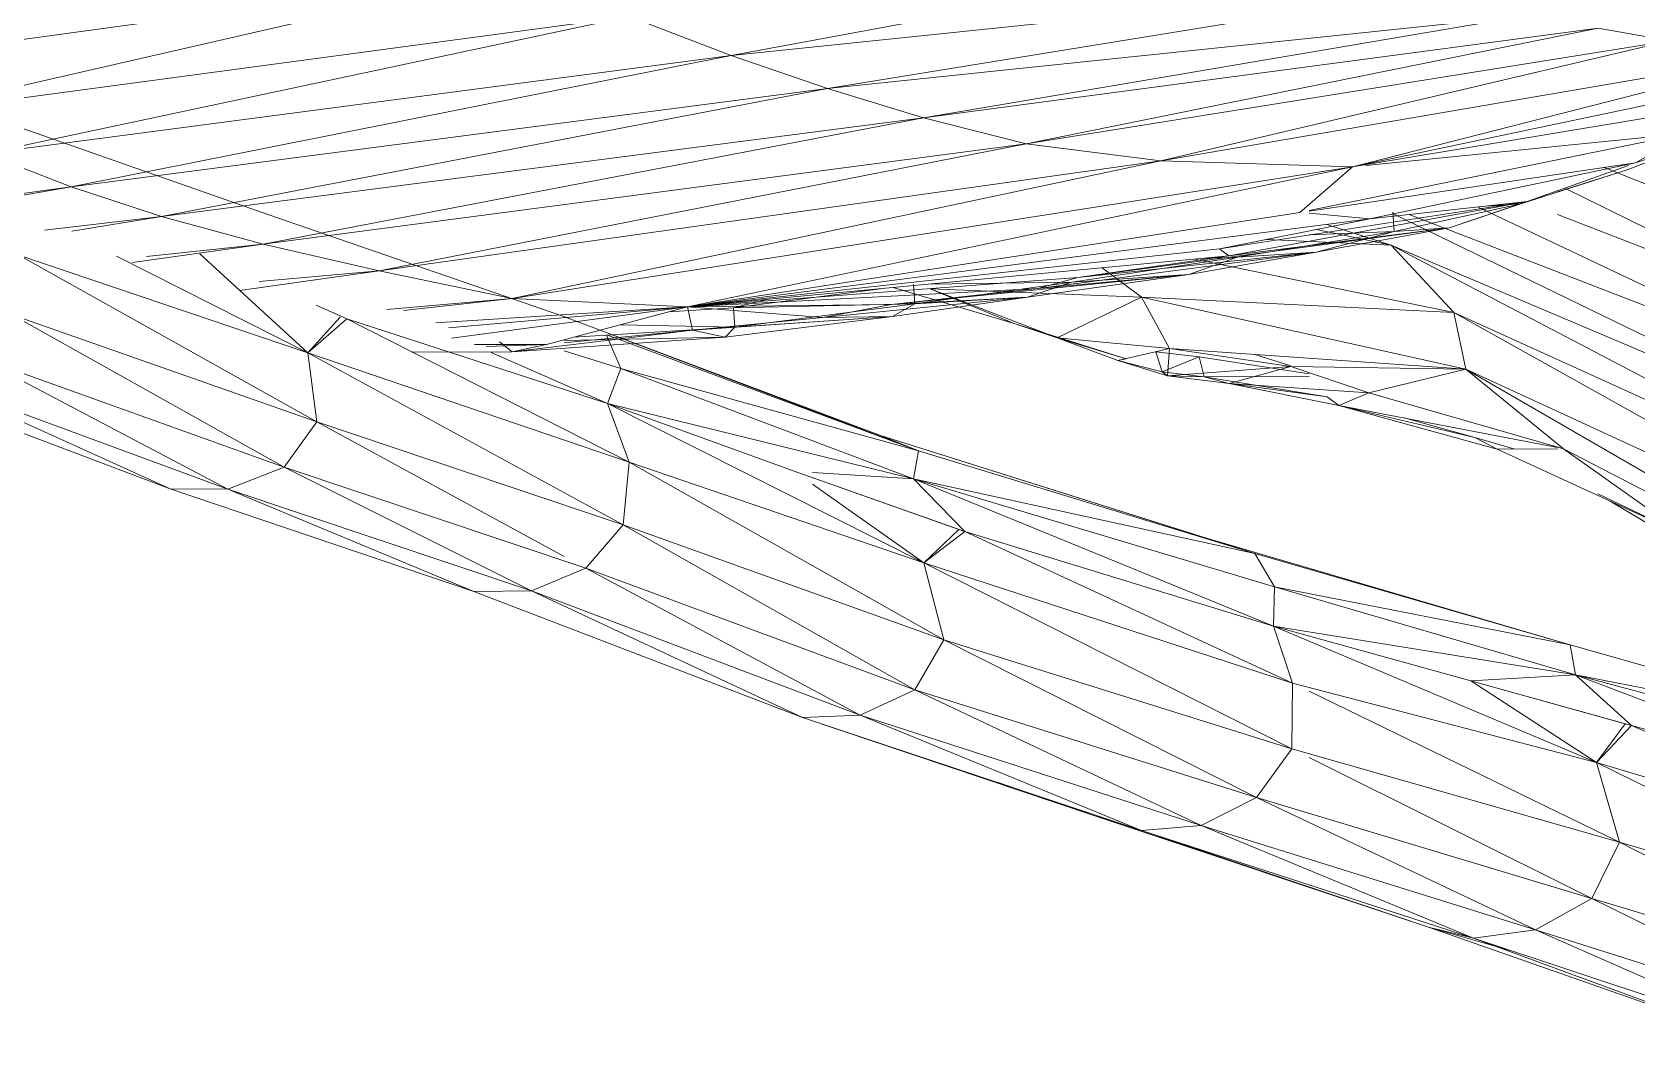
# Model space of a CAD drawing. Header units: millimetres. Extents: x -8591 to 7092, y -1621 to 14390.
# Drawn here: x -4699.1 to -4640.1, y 2781 to 2818.4 of the extents above; entities that cross this region are included whole.
import ezdxf

# ---------------------------------------------------------------- set-up
doc = ezdxf.new("R2010")
doc.units = ezdxf.units.MM
doc.layers.add('G-IMPT', color=8, linetype='Continuous', lineweight=9)
doc.layers.add('I-FURN', color=30, linetype='Continuous', lineweight=9)

# ---------------------------------------------------------------- blocks, each defined once
blk = doc.blocks.new('Artificial banana plant 1500mm - Family 4__C1-728657-Begane grond')
at = {"layer": 'G-IMPT'}
for p, q in [((-235.758, 165.277), (-260.678, 160.663)), ((-235.758, 165.277), (-260.678, 160.663)), ((-268.218, 163.803), (-294.688, 160.154)), ((-268.218, 163.803), (-294.688, 160.154)), ((-268.218, 163.803), (-291.358, 158.486)), ((-268.218, 163.803), (-291.358, 158.486)), ((-230.308, 163.81), (-260.678, 160.663)), ((-230.308, 163.81), (-260.678, 160.663)), ((-230.308, 163.81), (-257.128, 159.444)), ((-230.308, 163.81), (-257.128, 159.444)), ((-264.428, 162.093), (-291.358, 158.486)), ((-264.428, 162.093), (-291.358, 158.486)), ((-264.428, 162.093), (-288.088, 157.059)), ((-264.428, 162.093), (-288.088, 157.059)), ((-264.428, 162.093), (-260.678, 160.663)), ((-264.428, 162.093), (-260.678, 160.663)), ((-231.488, 162.12), (-257.128, 159.444)), ((-231.488, 162.12), (-257.128, 159.444)), ((-231.488, 162.12), (-253.608, 158.366)), ((-231.488, 162.12), (-253.608, 158.366)), ((-228.808, 161.661), (-253.608, 158.366)), ((-228.808, 161.661), (-253.608, 158.366)), ((-228.808, 161.661), (-249.828, 157.42)), ((-228.808, 161.661), (-249.828, 157.42)), ((-228.808, 161.661), (-226.188, 161.193)), ((-228.808, 161.661), (-226.188, 161.193)), ((-226.188, 161.193), (-249.828, 157.42)), ((-226.188, 161.193), (-249.828, 157.42)), ((-226.188, 161.193), (-244.878, 156.793)), ((-226.188, 161.193), (-244.878, 156.793)), ((-260.678, 160.663), (-288.088, 157.059)), ((-260.678, 160.663), (-288.088, 157.059)), ((-260.678, 160.663), (-284.928, 155.833)), ((-260.678, 160.663), (-284.928, 155.833)), ((-260.678, 160.663), (-257.128, 159.444)), ((-260.678, 160.663), (-257.128, 159.444)), ((-220.848, 160.906), (-244.878, 156.793)), ((-220.848, 160.906), (-244.878, 156.793)), ((-237.838, 156.569), (-221.174, 160.822)), ((-237.838, 156.569), (-221.174, 160.822)), ((-220.868, 160.14), (-237.838, 156.569)), ((-220.868, 160.14), (-237.838, 156.569)), ((-257.128, 159.444), (-284.928, 155.833)), ((-257.128, 159.444), (-284.928, 155.833)), ((-257.128, 159.444), (-281.608, 154.741)), ((-257.128, 159.444), (-281.608, 154.741)), ((-257.128, 159.444), (-253.608, 158.366)), ((-257.128, 159.444), (-253.608, 158.366)), ((-288.938, 158.763), (-277.668, 154.808)), ((-222.548, 159.106), (-237.838, 156.569)), ((-222.548, 159.106), (-237.838, 156.569)), ((-253.608, 158.366), (-281.608, 154.741)), ((-253.608, 158.366), (-281.608, 154.741)), ((-253.608, 158.366), (-277.878, 153.73)), ((-253.608, 158.366), (-277.878, 153.73)), ((-253.608, 158.366), (-249.828, 157.42)), ((-253.608, 158.366), (-249.828, 157.42)), ((-225.558, 157.8), (-239.427, 154.965)), ((-225.558, 157.8), (-239.427, 154.965)), ((-225.558, 157.8), (-237.343, 156.619)), ((-225.558, 157.8), (-237.343, 156.619)), ((-224.248, 157.811), (-227.748, 156.457)), ((-224.248, 157.811), (-227.438, 156.711)), ((-224.248, 157.811), (-227.438, 156.711)), ((-225.558, 157.8), (-227.438, 156.711)), ((-225.558, 157.8), (-227.438, 156.711)), ((-288.088, 157.059), (-284.928, 155.833)), ((-288.088, 157.059), (-284.928, 155.833)), ((-249.828, 157.42), (-277.878, 153.73)), ((-249.828, 157.42), (-277.878, 153.73)), ((-249.828, 157.42), (-273.608, 152.75)), ((-249.828, 157.42), (-273.608, 152.75)), ((-244.878, 156.793), (-249.828, 157.42)), ((-244.878, 156.793), (-249.828, 157.42)), ((-244.878, 156.793), (-273.608, 152.75)), ((-244.878, 156.793), (-273.608, 152.75)), ((-244.878, 156.793), (-268.728, 151.734)), ((-244.878, 156.793), (-268.728, 151.734)), ((-237.838, 156.569), (-268.728, 151.734)), ((-237.838, 156.569), (-268.728, 151.734)), ((-237.838, 156.569), (-262.278, 151.425)), ((-237.838, 156.569), (-262.278, 151.425)), ((-237.838, 156.569), (-244.878, 156.793)), ((-237.838, 156.569), (-244.878, 156.793)), ((-237.838, 156.569), (-239.768, 154.895)), ((-237.838, 156.569), (-239.768, 154.895)), ((-227.438, 156.711), (-239.427, 154.946)), ((-227.438, 156.711), (-239.427, 154.946)), ((-227.438, 156.711), (-237.198, 154.658)), ((-227.438, 156.711), (-237.198, 154.658)), ((-227.748, 156.457), (-231.648, 155.212)), ((-227.748, 156.457), (-231.648, 155.212)), ((-227.695, 156.619), (-231.418, 155.294)), ((-227.695, 156.619), (-231.418, 155.294)), ((-227.748, 156.457), (-230.301, 155.648)), ((-227.748, 156.457), (-230.301, 155.648)), ((-228.591, 156.541), (-221.258, 153.614)), ((-228.591, 156.541), (-221.258, 153.614)), ((-290.137, 154.924), (-284.928, 155.833)), ((-290.137, 154.924), (-284.928, 155.833)), ((-289.53, 155.212), (-284.928, 155.833)), ((-289.53, 155.212), (-284.928, 155.833)), ((-284.928, 155.833), (-281.608, 154.741)), ((-284.928, 155.833), (-281.608, 154.741)), ((-230.037, 155.786), (-219.988, 150.822)), ((-230.037, 155.786), (-219.988, 150.822)), ((-231.418, 155.294), (-242.728, 153.553)), ((-231.418, 155.294), (-242.728, 153.553)), ((-231.418, 155.294), (-242.388, 153.293)), ((-231.418, 155.294), (-242.388, 153.293)), ((-231.418, 155.294), (-237.198, 154.658)), ((-231.418, 155.294), (-237.198, 154.658)), ((-231.648, 155.212), (-236.308, 154.19)), ((-231.648, 155.212), (-236.308, 154.19)), ((-231.418, 155.294), (-234.288, 154.328)), ((-231.418, 155.294), (-234.288, 154.328)), ((-231.648, 155.212), (-234.288, 154.328)), ((-231.648, 155.212), (-234.288, 154.328)), ((-231.648, 155.212), (-232.953, 155.126)), ((-231.648, 155.212), (-232.953, 155.126)), ((-285.909, 154.239), (-281.608, 154.741)), ((-285.909, 154.239), (-281.608, 154.741)), ((-284.908, 154.209), (-281.608, 154.741)), ((-284.908, 154.209), (-281.608, 154.741)), ((-281.608, 154.741), (-277.878, 153.73)), ((-281.608, 154.741), (-277.878, 153.73)), ((-277.668, 154.808), (-266.858, 151.08)), ((-239.768, 154.895), (-262.278, 151.425)), ((-239.768, 154.895), (-262.278, 151.425)), ((-237.198, 154.658), (-262.278, 151.425)), ((-237.198, 154.658), (-262.278, 151.425)), ((-237.198, 154.658), (-242.728, 153.553)), ((-237.198, 154.658), (-242.728, 153.553)), ((-239.427, 154.864), (-237.198, 154.658)), ((-239.427, 154.864), (-237.198, 154.658)), ((-236.358, 154.902), (-236.308, 154.19)), ((-236.358, 154.902), (-236.308, 154.19)), ((-236.338, 154.839), (-217.198, 145.553)), ((-236.338, 154.839), (-217.198, 145.553)), ((-235.759, 154.817), (-218.618, 148.181)), ((-235.759, 154.817), (-218.618, 148.181)), ((-233.244, 155.094), (-218.618, 148.181)), ((-233.244, 155.094), (-218.618, 148.181)), ((-230.301, 154.82), (-219.988, 150.822)), ((-230.301, 154.82), (-219.988, 150.822)), ((-234.288, 154.328), (-247.928, 152.507)), ((-234.288, 154.328), (-247.928, 152.507)), ((-234.288, 154.328), (-242.388, 153.293)), ((-234.288, 154.328), (-242.388, 153.293)), ((-236.308, 154.19), (-242.058, 153.246)), ((-236.308, 154.19), (-242.058, 153.246)), ((-236.308, 154.19), (-239.427, 154.065)), ((-236.308, 154.19), (-239.427, 154.065)), ((-234.288, 154.328), (-239.178, 153.431)), ((-234.288, 154.328), (-239.178, 153.431)), ((-236.308, 154.19), (-239.178, 153.431)), ((-236.308, 154.19), (-239.178, 153.431)), ((-239.158, 154.266), (-236.418, 153.69)), ((-239.158, 154.266), (-236.418, 153.69)), ((-238.776, 154.455), (-236.418, 153.69)), ((-238.776, 154.455), (-236.418, 153.69)), ((-236.308, 154.19), (-234.288, 154.328)), ((-236.308, 154.19), (-234.288, 154.328)), ((-282.674, 153.048), (-277.878, 153.73)), ((-282.674, 153.048), (-277.878, 153.73)), ((-282.159, 153.273), (-277.878, 153.73)), ((-282.159, 153.273), (-277.878, 153.73)), ((-276.228, 149.736), (-280.208, 153.367)), ((-276.228, 149.736), (-280.208, 153.367)), ((-273.608, 152.75), (-277.878, 153.73)), ((-273.608, 152.75), (-277.878, 153.73)), ((-242.728, 153.553), (-262.278, 151.425)), ((-242.728, 153.553), (-262.278, 151.425)), ((-239.178, 153.431), (-249.398, 152.103)), ((-239.178, 153.431), (-249.398, 152.103)), ((-239.178, 153.431), (-247.928, 152.507)), ((-239.178, 153.431), (-247.928, 152.507)), ((-239.178, 153.431), (-243.858, 152.613)), ((-239.178, 153.431), (-243.858, 152.613)), ((-242.728, 153.553), (-242.388, 153.293)), ((-242.728, 153.553), (-242.388, 153.293)), ((-242.058, 153.246), (-239.178, 153.431)), ((-242.058, 153.246), (-239.178, 153.431)), ((-240.989, 153.9), (-236.418, 153.69)), ((-240.989, 153.9), (-236.418, 153.69)), ((-236.418, 153.69), (-234.108, 151.217)), ((-236.418, 153.69), (-234.108, 151.217)), ((-236.418, 153.69), (-217.198, 145.553)), ((-236.418, 153.69), (-217.198, 145.553)), ((-236.418, 153.69), (-215.848, 142.927)), ((-236.418, 153.69), (-215.848, 142.927)), ((-286.858, 153.324), (-275.898, 147.193)), ((-286.858, 153.324), (-275.898, 147.193)), ((-286.858, 153.324), (-276.228, 149.736)), ((-286.858, 153.324), (-276.228, 149.736)), ((-283.265, 153.285), (-276.228, 149.736)), ((-283.265, 153.285), (-276.228, 149.736)), ((-242.388, 153.293), (-262.278, 151.425)), ((-242.388, 153.293), (-262.278, 151.425)), ((-242.058, 153.246), (-248.158, 152.33)), ((-242.058, 153.246), (-248.158, 152.33)), ((-242.388, 153.293), (-247.928, 152.507)), ((-242.388, 153.293), (-247.928, 152.507)), ((-247.039, 152.857), (-245.598, 151.78)), ((-247.039, 152.857), (-245.598, 151.78)), ((-242.058, 153.246), (-243.858, 152.613)), ((-242.058, 153.246), (-243.858, 152.613)), ((-243.632, 153.177), (-234.108, 151.217)), ((-243.632, 153.177), (-234.108, 151.217)), ((-242.058, 153.246), (-243.355, 153.203)), ((-242.058, 153.246), (-243.355, 153.203)), ((-278.736, 152.024), (-273.608, 152.75)), ((-278.736, 152.024), (-273.608, 152.75)), ((-273.608, 152.75), (-278.028, 152.35)), ((-273.608, 152.75), (-278.028, 152.35)), ((-268.728, 151.734), (-273.608, 152.75)), ((-268.728, 151.734), (-273.608, 152.75)), ((-247.928, 152.507), (-262.278, 151.425)), ((-247.928, 152.507), (-262.278, 151.425)), ((-243.858, 152.613), (-254.798, 151.515)), ((-243.858, 152.613), (-254.798, 151.515)), ((-253.978, 152.249), (-253.928, 151.535)), ((-253.978, 152.249), (-253.928, 151.535)), ((-248.158, 152.33), (-253.928, 151.535)), ((-248.158, 152.33), (-253.928, 151.535)), ((-248.158, 152.33), (-253.433, 152.256)), ((-248.158, 152.33), (-253.433, 152.256)), ((-243.858, 152.613), (-249.788, 151.776)), ((-243.858, 152.613), (-249.788, 151.776)), ((-248.158, 152.33), (-249.788, 151.776)), ((-248.158, 152.33), (-249.788, 151.776)), ((-243.858, 152.613), (-249.398, 152.103)), ((-243.858, 152.613), (-249.398, 152.103)), ((-247.928, 152.507), (-249.398, 152.103)), ((-247.928, 152.507), (-249.398, 152.103)), ((-248.158, 152.33), (-243.858, 152.613)), ((-248.158, 152.33), (-243.858, 152.613)), ((-268.728, 151.734), (-273.328, 151.33)), ((-268.728, 151.734), (-273.328, 151.33)), ((-268.728, 151.734), (-272.714, 151.292)), ((-268.728, 151.734), (-272.714, 151.292)), ((-268.728, 151.734), (-262.278, 151.425)), ((-268.728, 151.734), (-262.278, 151.425)), ((-249.398, 152.103), (-262.278, 151.425)), ((-249.398, 152.103), (-262.278, 151.425)), ((-255.18, 152.092), (-260.588, 151.388)), ((-260.588, 151.388), (-255.18, 152.092)), ((-260.588, 151.388), (-259.323, 151.703)), ((-260.588, 151.388), (-259.323, 151.703)), ((-249.788, 151.776), (-257.308, 151.03)), ((-249.788, 151.776), (-257.308, 151.03)), ((-249.398, 152.103), (-254.798, 151.515)), ((-249.398, 152.103), (-254.798, 151.515)), ((-249.788, 151.776), (-254.798, 151.515)), ((-249.788, 151.776), (-254.798, 151.515)), ((-249.788, 151.776), (-254.748, 151.069)), ((-249.788, 151.776), (-254.748, 151.069)), ((-254.717, 152.136), (-250.268, 150.815)), ((-254.717, 152.136), (-250.268, 150.815)), ((-253.928, 151.535), (-249.788, 151.776)), ((-253.928, 151.535), (-249.788, 151.776)), ((-250.268, 150.815), (-253.358, 152.083)), ((-250.268, 150.815), (-253.358, 152.083)), ((-253.358, 152.083), (-248.688, 150.286)), ((-253.358, 152.083), (-248.688, 150.286)), ((-253.358, 152.083), (-245.598, 151.78)), ((-253.358, 152.083), (-245.598, 151.78)), ((-248.688, 150.286), (-245.598, 151.78)), ((-248.688, 150.286), (-245.598, 151.78)), ((-245.598, 151.78), (-244.558, 149.895)), ((-245.598, 151.78), (-244.558, 149.895)), ((-245.598, 151.78), (-234.108, 151.217)), ((-245.598, 151.78), (-234.108, 151.217)), ((-245.598, 151.78), (-233.668, 149.13)), ((-245.598, 151.78), (-233.668, 149.13)), ((-287.098, 151.125), (-277.108, 145.536)), ((-287.098, 151.125), (-277.108, 145.536)), ((-287.098, 151.125), (-275.898, 147.193)), ((-287.098, 151.125), (-275.898, 147.193)), ((-276.228, 149.736), (-275.048, 151.047)), ((-276.228, 149.736), (-275.048, 151.047)), ((-275.933, 151.482), (-274.798, 150.981)), ((-275.933, 151.482), (-274.798, 150.981)), ((-262.278, 151.425), (-271.523, 150.842)), ((-262.278, 151.425), (-271.523, 150.842)), ((-271.061, 150.657), (-262.278, 151.425)), ((-271.061, 150.657), (-262.278, 151.425)), ((-270.959, 150.27), (-262.278, 151.425)), ((-270.959, 150.27), (-262.278, 151.425)), ((-267.458, 150.041), (-262.278, 151.425)), ((-267.458, 150.041), (-262.278, 151.425)), ((-266.858, 151.08), (-255.188, 146.697)), ((-260.588, 151.388), (-262.963, 151.242)), ((-262.963, 151.242), (-260.588, 151.388)), ((-254.798, 151.515), (-262.278, 151.425)), ((-254.798, 151.515), (-262.278, 151.425)), ((-257.308, 151.03), (-262.278, 151.425)), ((-257.308, 151.03), (-262.278, 151.425)), ((-262.098, 150.573), (-262.278, 151.425)), ((-262.098, 150.573), (-262.278, 151.425)), ((-254.748, 151.069), (-262.098, 150.573)), ((-254.748, 151.069), (-262.098, 150.573)), ((-257.308, 151.03), (-262.098, 150.573)), ((-257.308, 151.03), (-262.098, 150.573)), ((-254.748, 151.069), (-260.898, 150.31)), ((-254.748, 151.069), (-260.898, 150.31)), ((-253.928, 151.535), (-260.588, 151.388)), ((-253.928, 151.535), (-260.588, 151.388)), ((-260.588, 151.388), (-260.538, 150.676)), ((-260.588, 151.388), (-260.538, 150.676)), ((-253.928, 151.535), (-260.538, 150.676)), ((-253.928, 151.535), (-260.538, 150.676)), ((-260.538, 150.676), (-254.748, 151.069)), ((-260.538, 150.676), (-254.748, 151.069)), ((-254.798, 151.515), (-257.308, 151.03)), ((-254.798, 151.515), (-257.308, 151.03)), ((-254.748, 151.069), (-257.308, 151.03)), ((-254.748, 151.069), (-257.308, 151.03)), ((-253.928, 151.535), (-254.748, 151.069)), ((-253.928, 151.535), (-254.748, 151.069)), ((-234.108, 151.217), (-233.668, 149.13)), ((-234.108, 151.217), (-233.668, 149.13)), ((-234.108, 151.217), (-215.158, 140.612)), ((-234.108, 151.217), (-215.158, 140.612)), ((-234.108, 151.217), (-215.848, 142.927)), ((-234.108, 151.217), (-215.848, 142.927)), ((-276.228, 149.736), (-274.798, 150.981)), ((-276.228, 149.736), (-274.798, 150.981)), ((-264.428, 145.721), (-274.798, 150.981)), ((-264.428, 145.721), (-274.798, 150.981)), ((-274.798, 150.981), (-265.218, 147.868)), ((-274.798, 150.981), (-265.218, 147.868)), ((-268.718, 149.771), (-262.098, 150.573)), ((-268.718, 149.771), (-262.098, 150.573)), ((-262.098, 150.573), (-266.807, 150.105)), ((-262.098, 150.573), (-266.807, 150.105)), ((-260.538, 150.676), (-266.454, 150.309)), ((-260.538, 150.676), (-266.454, 150.309)), ((-260.538, 150.676), (-264.757, 150.763)), ((-260.538, 150.676), (-264.757, 150.763)), ((-260.898, 150.31), (-262.098, 150.573)), ((-260.898, 150.31), (-262.098, 150.573)), ((-260.538, 150.676), (-260.898, 150.31)), ((-260.538, 150.676), (-260.898, 150.31)), ((-250.268, 150.815), (-248.688, 150.286)), ((-250.268, 150.815), (-248.688, 150.286)), ((-250.268, 150.815), (-246.158, 149.513)), ((-250.268, 150.815), (-246.158, 149.513)), ((-267.458, 150.041), (-270.109, 150.044)), ((-267.458, 150.041), (-270.109, 150.044)), ((-269.678, 149.971), (-267.458, 150.041)), ((-269.678, 149.971), (-267.458, 150.041)), ((-269.188, 150.139), (-268.718, 149.771)), ((-269.188, 150.139), (-268.718, 149.771)), ((-260.898, 150.31), (-268.718, 149.771)), ((-260.898, 150.31), (-268.718, 149.771)), ((-268.718, 149.771), (-267.458, 150.041)), ((-268.718, 149.771), (-267.458, 150.041)), ((-266.807, 150.189), (-260.898, 150.31)), ((-266.807, 150.189), (-260.898, 150.31)), ((-264.728, 149.161), (-265.259, 150.383)), ((-264.728, 149.161), (-265.259, 150.383)), ((-265.219, 150.385), (-253.788, 146.139)), ((-265.219, 150.385), (-253.788, 146.139)), ((-265.048, 150.396), (-253.788, 146.139)), ((-265.048, 150.396), (-253.788, 146.139)), ((-265.038, 150.397), (-255.188, 146.697)), ((-248.688, 150.286), (-246.468, 149.45)), ((-248.688, 150.286), (-246.468, 149.45)), ((-246.158, 149.513), (-248.688, 150.286)), ((-246.158, 149.513), (-248.688, 150.286)), ((-248.688, 150.286), (-244.558, 149.895)), ((-248.688, 150.286), (-244.558, 149.895)), ((-246.468, 149.45), (-244.558, 149.895)), ((-246.468, 149.45), (-244.558, 149.895)), ((-244.638, 148.894), (-244.558, 149.895)), ((-244.638, 148.894), (-244.558, 149.895)), ((-244.558, 149.895), (-240.108, 149.233)), ((-244.558, 149.895), (-240.108, 149.233)), ((-244.558, 149.895), (-233.668, 149.13)), ((-244.558, 149.895), (-233.668, 149.13)), ((-288.468, 149.614), (-279.178, 144.722)), ((-288.468, 149.614), (-279.178, 144.722)), ((-288.468, 149.614), (-277.108, 145.536)), ((-288.468, 149.614), (-277.108, 145.536)), ((-275.898, 147.193), (-276.228, 149.736)), ((-275.898, 147.193), (-276.228, 149.736)), ((-276.228, 149.736), (-264.638, 143.411)), ((-276.228, 149.736), (-264.638, 143.411)), ((-276.228, 149.736), (-264.428, 145.721)), ((-276.228, 149.736), (-264.428, 145.721)), ((-268.718, 149.771), (-272.399, 149.765)), ((-268.718, 149.771), (-272.399, 149.765)), ((-269.498, 149.749), (-265.218, 147.868)), ((-269.498, 149.749), (-265.218, 147.868)), ((-266.807, 149.805), (-264.728, 149.161)), ((-266.807, 149.805), (-264.728, 149.161)), ((-246.158, 149.513), (-246.468, 149.45)), ((-246.158, 149.513), (-246.468, 149.45)), ((-246.468, 149.45), (-244.638, 148.894)), ((-246.468, 149.45), (-244.638, 148.894)), ((-244.828, 149.038), (-246.468, 149.45)), ((-244.828, 149.038), (-246.468, 149.45)), ((-245.068, 149.771), (-243.478, 149.592)), ((-245.068, 149.771), (-244.828, 149.038)), ((-245.068, 149.771), (-244.828, 149.038)), ((-243.478, 149.592), (-245.068, 149.771)), ((-244.828, 149.038), (-243.478, 149.592)), ((-244.828, 149.038), (-243.478, 149.592)), ((-244.638, 148.894), (-240.108, 149.233)), ((-244.638, 148.894), (-240.108, 149.233)), ((-243.478, 149.592), (-239.427, 148.957)), ((-243.478, 149.592), (-243.288, 148.853)), ((-243.478, 149.592), (-243.288, 148.853)), ((-239.427, 148.957), (-243.478, 149.592)), ((-242.368, 148.607), (-240.108, 149.233)), ((-242.368, 148.607), (-240.108, 149.233)), ((-240.108, 149.262), (-241.431, 149.676)), ((-240.108, 149.262), (-241.431, 149.676)), ((-240.108, 149.233), (-237.238, 148.259)), ((-240.108, 149.233), (-237.238, 148.259)), ((-240.108, 149.233), (-233.668, 149.13)), ((-240.108, 149.233), (-233.668, 149.13)), ((-292.408, 148.933), (-281.298, 144.735)), ((-292.408, 148.933), (-281.298, 144.735)), ((-290.408, 148.867), (-281.298, 144.735)), ((-290.408, 148.867), (-281.298, 144.735)), ((-290.408, 148.867), (-279.178, 144.722)), ((-290.408, 148.867), (-279.178, 144.722)), ((-265.218, 147.868), (-264.728, 149.161)), ((-265.218, 147.868), (-264.728, 149.161)), ((-264.728, 149.161), (-253.978, 145.105)), ((-264.728, 149.161), (-253.978, 145.105)), ((-264.728, 149.161), (-253.788, 146.139)), ((-264.728, 149.161), (-253.788, 146.139)), ((-244.828, 149.038), (-243.288, 148.853)), ((-244.828, 149.038), (-243.288, 148.853)), ((-244.828, 149.038), (-244.638, 148.894)), ((-244.828, 149.038), (-244.638, 148.894)), ((-244.638, 148.894), (-242.368, 148.607)), ((-244.638, 148.894), (-242.368, 148.607)), ((-243.288, 148.853), (-244.638, 148.894)), ((-243.288, 148.853), (-244.638, 148.894)), ((-243.288, 148.853), (-239.427, 148.863)), ((-243.288, 148.853), (-239.427, 148.863)), ((-243.288, 148.853), (-238.768, 148.123)), ((-243.288, 148.853), (-238.768, 148.123)), ((-243.288, 148.853), (-242.368, 148.607)), ((-243.288, 148.853), (-242.368, 148.607)), ((-237.238, 148.259), (-233.668, 149.13)), ((-237.238, 148.259), (-233.668, 149.13)), ((-230.078, 146.207), (-233.668, 149.13)), ((-230.078, 146.207), (-233.668, 149.13)), ((-215.758, 138.793), (-233.668, 149.13)), ((-215.758, 138.793), (-233.668, 149.13)), ((-233.668, 149.13), (-215.158, 140.612)), ((-233.668, 149.13), (-215.158, 140.612)), ((-242.368, 148.607), (-238.338, 147.805)), ((-242.368, 148.607), (-238.338, 147.805)), ((-238.768, 148.123), (-242.368, 148.607)), ((-238.768, 148.123), (-242.368, 148.607)), ((-242.368, 148.607), (-237.238, 148.259)), ((-242.368, 148.607), (-237.238, 148.259)), ((-238.768, 148.123), (-238.338, 147.805)), ((-238.768, 148.123), (-238.338, 147.805)), ((-238.338, 147.805), (-237.238, 148.259)), ((-238.338, 147.805), (-237.238, 148.259)), ((-237.238, 148.259), (-230.078, 146.207)), ((-237.238, 148.259), (-230.078, 146.207)), ((-264.428, 145.721), (-265.218, 147.868)), ((-264.428, 145.721), (-265.218, 147.868)), ((-265.218, 147.868), (-253.588, 142.024)), ((-265.218, 147.868), (-253.588, 142.024)), ((-265.218, 147.868), (-258.358, 145.384)), ((-265.218, 147.868), (-258.358, 145.384)), ((-265.218, 147.868), (-253.978, 145.105)), ((-265.218, 147.868), (-253.978, 145.105)), ((-238.338, 147.805), (-232.518, 146.192)), ((-238.338, 147.805), (-232.518, 146.192)), ((-233.338, 146.623), (-238.338, 147.805)), ((-233.338, 146.623), (-238.338, 147.805)), ((-238.338, 147.805), (-230.301, 146.25)), ((-238.338, 147.805), (-230.301, 146.25)), ((-277.108, 145.536), (-275.898, 147.193)), ((-277.108, 145.536), (-275.898, 147.193)), ((-275.898, 147.193), (-266.807, 142.246)), ((-275.898, 147.193), (-266.807, 142.246)), ((-275.898, 147.193), (-264.638, 143.411)), ((-275.898, 147.193), (-264.638, 143.411)), ((-235.934, 147.34), (-233.338, 146.623)), ((-235.934, 147.34), (-233.338, 146.623)), ((-255.188, 146.697), (-241.428, 142.367)), ((-255.188, 146.697), (-241.428, 142.367)), ((-253.788, 146.139), (-255.188, 146.697)), ((-253.788, 146.139), (-255.188, 146.697)), ((-255.188, 146.697), (-243.198, 142.92)), ((-255.188, 146.697), (-243.198, 142.92)), ((-233.338, 146.623), (-231.869, 146.195)), ((-233.338, 146.623), (-231.869, 146.195)), ((-233.338, 146.623), (-232.518, 146.192)), ((-233.338, 146.623), (-232.518, 146.192)), ((-264.638, 143.411), (-264.428, 145.721)), ((-264.638, 143.411), (-264.428, 145.721)), ((-264.428, 145.721), (-252.858, 139.185)), ((-264.428, 145.721), (-252.858, 139.185)), ((-264.428, 145.721), (-253.588, 142.024)), ((-264.428, 145.721), (-253.588, 142.024)), ((-253.978, 145.105), (-253.788, 146.139)), ((-253.978, 145.105), (-253.788, 146.139)), ((-253.788, 146.139), (-241.428, 142.367)), ((-253.788, 146.139), (-241.428, 142.367)), ((-232.518, 146.192), (-230.301, 146.205)), ((-232.518, 146.192), (-230.301, 146.205)), ((-232.518, 146.192), (-225.548, 142.989)), ((-232.518, 146.192), (-225.548, 142.989)), ((-225.548, 142.989), (-230.078, 146.207)), ((-225.548, 142.989), (-230.078, 146.207)), ((-230.078, 146.207), (-215.758, 138.793)), ((-230.078, 146.207), (-215.758, 138.793)), ((-279.178, 144.722), (-277.108, 145.536)), ((-279.178, 144.722), (-277.108, 145.536)), ((-277.108, 145.536), (-268.018, 140.986)), ((-277.108, 145.536), (-268.018, 140.986)), ((-277.108, 145.536), (-266.018, 141.816)), ((-277.108, 145.536), (-266.018, 141.816)), ((-258.358, 145.384), (-252.088, 143.167)), ((-258.358, 145.384), (-252.308, 143.243)), ((-258.358, 145.384), (-252.088, 143.167)), ((-258.358, 145.384), (-252.308, 143.243)), ((-258.358, 145.384), (-252.088, 143.167)), ((-258.358, 145.384), (-252.308, 143.243)), ((-257.68, 145.341), (-253.978, 145.105)), ((-257.68, 145.341), (-253.978, 145.105)), ((-253.978, 145.105), (-252.088, 143.167)), ((-253.978, 145.105), (-252.088, 143.167)), ((-253.978, 145.105), (-240.738, 139.69)), ((-253.978, 145.105), (-240.738, 139.69)), ((-253.978, 145.105), (-240.698, 141.137)), ((-253.978, 145.105), (-240.698, 141.137)), ((-253.978, 145.105), (-241.428, 142.367)), ((-253.978, 145.105), (-241.428, 142.367)), ((-281.298, 144.735), (-270.128, 140.963)), ((-281.298, 144.735), (-270.128, 140.963)), ((-281.298, 144.735), (-279.178, 144.722)), ((-281.298, 144.735), (-279.178, 144.722)), ((-279.178, 144.722), (-270.128, 140.963)), ((-279.178, 144.722), (-270.128, 140.963)), ((-279.178, 144.722), (-268.018, 140.986)), ((-279.178, 144.722), (-268.018, 140.986)), ((-253.588, 142.024), (-257.68, 144.907)), ((-253.588, 142.024), (-257.68, 144.907)), ((-228.818, 144.554), (-225.548, 142.989)), ((-228.818, 144.554), (-225.548, 142.989)), ((-228.365, 144.283), (-224.668, 142.067)), ((-228.365, 144.283), (-224.668, 142.067)), ((-266.018, 141.816), (-264.638, 143.411)), ((-266.018, 141.816), (-264.638, 143.411)), ((-264.638, 143.411), (-253.918, 137.349)), ((-264.638, 143.411), (-253.918, 137.349)), ((-264.638, 143.411), (-252.858, 139.185)), ((-264.638, 143.411), (-252.858, 139.185)), ((-253.588, 142.024), (-252.308, 143.243)), ((-253.588, 142.024), (-252.308, 143.243)), ((-253.588, 142.024), (-252.088, 143.167)), ((-253.588, 142.024), (-252.088, 143.167)), ((-252.088, 143.167), (-252.308, 143.243)), ((-252.088, 143.167), (-252.308, 143.243)), ((-252.088, 143.167), (-252.308, 143.243)), ((-240.048, 137.6), (-252.088, 143.167)), ((-240.048, 137.6), (-252.088, 143.167)), ((-252.088, 143.167), (-240.738, 139.69)), ((-252.088, 143.167), (-240.738, 139.69)), ((-241.428, 142.367), (-243.198, 142.92)), ((-241.428, 142.367), (-243.198, 142.92)), ((-243.198, 142.92), (-229.838, 139.006)), ((-243.198, 142.92), (-229.838, 139.006)), ((-240.698, 141.137), (-241.428, 142.367)), ((-240.698, 141.137), (-241.428, 142.367)), ((-241.428, 142.367), (-229.838, 139.006)), ((-241.428, 142.367), (-229.838, 139.006)), ((-268.018, 140.986), (-266.018, 141.816)), ((-268.018, 140.986), (-266.018, 141.816)), ((-266.018, 141.816), (-255.928, 136.423)), ((-266.018, 141.816), (-255.928, 136.423)), ((-266.018, 141.816), (-253.918, 137.349)), ((-266.018, 141.816), (-253.918, 137.349)), ((-252.858, 139.185), (-253.588, 142.024)), ((-252.858, 139.185), (-253.588, 142.024)), ((-253.588, 142.024), (-240.068, 135.181)), ((-253.588, 142.024), (-240.068, 135.181)), ((-253.588, 142.024), (-240.048, 137.6)), ((-253.588, 142.024), (-240.048, 137.6)), ((-270.128, 140.963), (-268.018, 140.986)), ((-270.128, 140.963), (-268.018, 140.986)), ((-268.018, 140.986), (-258.058, 136.337)), ((-268.018, 140.986), (-258.058, 136.337)), ((-268.018, 140.986), (-255.928, 136.423)), ((-268.018, 140.986), (-255.928, 136.423)), ((-240.738, 139.69), (-240.698, 141.137)), ((-240.738, 139.69), (-240.698, 141.137)), ((-240.698, 141.137), (-229.638, 137.899)), ((-240.698, 141.137), (-229.638, 137.899)), ((-240.698, 141.137), (-229.838, 139.006)), ((-240.698, 141.137), (-229.838, 139.006)), ((-270.128, 140.963), (-258.058, 136.337)), ((-270.128, 140.963), (-258.058, 136.337)), ((-240.048, 137.6), (-240.738, 139.69)), ((-240.048, 137.6), (-240.738, 139.69)), ((-240.738, 139.69), (-228.868, 134.685)), ((-240.738, 139.69), (-228.868, 134.685)), ((-240.738, 139.69), (-233.488, 137.679)), ((-240.738, 139.69), (-233.488, 137.679)), ((-240.738, 139.69), (-229.638, 137.899)), ((-240.738, 139.69), (-229.638, 137.899)), ((-253.918, 137.349), (-252.858, 139.185)), ((-253.918, 137.349), (-252.858, 139.185)), ((-252.858, 139.185), (-241.368, 133.397)), ((-252.858, 139.185), (-241.368, 133.397)), ((-252.858, 139.185), (-240.068, 135.181)), ((-252.858, 139.185), (-240.068, 135.181)), ((-229.838, 139.006), (-217.838, 135.612)), ((-229.838, 139.006), (-217.838, 135.612)), ((-229.638, 137.899), (-229.838, 139.006)), ((-229.638, 137.899), (-229.838, 139.006)), ((-240.068, 135.181), (-240.048, 137.6)), ((-240.068, 135.181), (-240.048, 137.6)), ((-240.048, 137.6), (-228.868, 134.685)), ((-240.048, 137.6), (-228.868, 134.685)), ((-233.488, 137.679), (-229.638, 137.899)), ((-233.488, 137.679), (-229.638, 137.899)), ((-233.488, 137.679), (-227.578, 136.041)), ((-233.488, 137.679), (-227.818, 136.106)), ((-233.488, 137.679), (-227.578, 136.041)), ((-233.488, 137.679), (-227.818, 136.106)), ((-228.868, 134.685), (-233.488, 137.679)), ((-228.868, 134.685), (-233.488, 137.679)), ((-233.488, 137.679), (-227.578, 136.041)), ((-233.488, 137.679), (-227.818, 136.106)), ((-229.638, 137.899), (-227.578, 136.041)), ((-229.638, 137.899), (-227.578, 136.041)), ((-229.638, 137.899), (-216.618, 132.973)), ((-229.638, 137.899), (-216.618, 132.973)), ((-229.638, 137.899), (-216.758, 134.445)), ((-229.638, 137.899), (-216.758, 134.445)), ((-229.638, 137.899), (-217.838, 135.612)), ((-229.638, 137.899), (-217.838, 135.612)), ((-255.928, 136.423), (-253.918, 137.349)), ((-255.928, 136.423), (-253.918, 137.349)), ((-253.918, 137.349), (-243.398, 132.362)), ((-253.918, 137.349), (-243.398, 132.362)), ((-253.918, 137.349), (-241.368, 133.397)), ((-253.918, 137.349), (-241.368, 133.397)), ((-239.427, 137.298), (-228.028, 131.752)), ((-239.427, 137.298), (-228.028, 131.752)), ((-258.058, 136.337), (-255.928, 136.423)), ((-258.058, 136.337), (-255.928, 136.423)), ((-258.058, 136.337), (-247.348, 132.732)), ((-258.058, 136.337), (-247.348, 132.732)), ((-258.058, 136.337), (-245.588, 132.185)), ((-258.058, 136.337), (-245.588, 132.185)), ((-255.928, 136.423), (-245.588, 132.185)), ((-255.928, 136.423), (-245.588, 132.185)), ((-255.928, 136.423), (-243.398, 132.362)), ((-255.928, 136.423), (-243.398, 132.362)), ((-228.868, 134.685), (-227.818, 136.106)), ((-228.868, 134.685), (-227.818, 136.106)), ((-228.868, 134.685), (-227.578, 136.041)), ((-228.868, 134.685), (-227.578, 136.041)), ((-227.578, 136.041), (-227.818, 136.106)), ((-227.578, 136.041), (-227.818, 136.106)), ((-227.578, 136.041), (-227.818, 136.106)), ((-215.598, 130.717), (-227.578, 136.041)), ((-215.598, 130.717), (-227.578, 136.041)), ((-227.578, 136.041), (-216.618, 132.973)), ((-227.578, 136.041), (-216.618, 132.973)), ((-241.368, 133.397), (-240.068, 135.181)), ((-241.368, 133.397), (-240.068, 135.181)), ((-240.068, 135.181), (-228.028, 131.752)), ((-240.068, 135.181), (-228.028, 131.752)), ((-239.427, 134.862), (-229.038, 129.689)), ((-239.427, 134.862), (-229.038, 129.689)), ((-228.028, 131.752), (-228.868, 134.685)), ((-228.028, 131.752), (-228.868, 134.685)), ((-228.868, 134.685), (-215.428, 128.026)), ((-228.868, 134.685), (-215.428, 128.026)), ((-228.868, 134.685), (-215.598, 130.717)), ((-228.868, 134.685), (-215.598, 130.717)), ((-250.866, 133.943), (-247.348, 132.732)), ((-250.866, 133.943), (-247.348, 132.732)), ((-243.398, 132.362), (-241.368, 133.397)), ((-243.398, 132.362), (-241.368, 133.397)), ((-241.368, 133.397), (-231.108, 128.536)), ((-241.368, 133.397), (-231.108, 128.536)), ((-241.368, 133.397), (-229.038, 129.689)), ((-241.368, 133.397), (-229.038, 129.689)), ((-247.348, 132.732), (-235.048, 128.63)), ((-247.348, 132.732), (-235.048, 128.63)), ((-247.348, 132.732), (-245.588, 132.185)), ((-247.348, 132.732), (-245.588, 132.185)), ((-245.588, 132.185), (-243.398, 132.362)), ((-245.588, 132.185), (-243.398, 132.362)), ((-245.588, 132.185), (-235.048, 128.63)), ((-245.588, 132.185), (-235.048, 128.63)), ((-245.588, 132.185), (-233.388, 128.23)), ((-245.588, 132.185), (-233.388, 128.23)), ((-243.398, 132.362), (-233.388, 128.23)), ((-243.398, 132.362), (-233.388, 128.23)), ((-243.398, 132.362), (-231.108, 128.536)), ((-243.398, 132.362), (-231.108, 128.536)), ((-229.038, 129.689), (-228.028, 131.752)), ((-229.038, 129.689), (-228.028, 131.752)), ((-228.028, 131.752), (-216.688, 125.95)), ((-228.028, 131.752), (-216.688, 125.95)), ((-228.028, 131.752), (-215.428, 128.026)), ((-228.028, 131.752), (-215.428, 128.026)), ((-231.108, 128.536), (-229.038, 129.689)), ((-231.108, 128.536), (-229.038, 129.689)), ((-229.038, 129.689), (-218.798, 124.613)), ((-229.038, 129.689), (-218.798, 124.613)), ((-229.038, 129.689), (-216.688, 125.95)), ((-229.038, 129.689), (-216.688, 125.95)), ((-235.048, 128.63), (-223.238, 124.492)), ((-235.048, 128.63), (-223.238, 124.492)), ((-235.048, 128.63), (-233.388, 128.23)), ((-235.048, 128.63), (-233.388, 128.23)), ((-235.048, 128.63), (-231.874, 127.724)), ((-235.048, 128.63), (-231.874, 127.724)), ((-233.388, 128.23), (-231.108, 128.536)), ((-233.388, 128.23), (-231.108, 128.536)), ((-233.388, 128.23), (-223.238, 124.492)), ((-233.388, 128.23), (-223.238, 124.492)), ((-233.388, 128.23), (-221.188, 124.157)), ((-233.388, 128.23), (-221.188, 124.157)), ((-231.108, 128.536), (-221.188, 124.157)), ((-231.108, 128.536), (-221.188, 124.157)), ((-231.108, 128.536), (-218.798, 124.613)), ((-231.108, 128.536), (-218.798, 124.613))]:
    blk.add_line(p, q, dxfattribs=at)
blk = doc.blocks.new('Artificial banana plant 1500mm - Family 4__C2-728658-Begane grond')
blk.add_blockref('Artificial banana plant 1500mm - Family 4__C1-728657-Begane grond', (0, 0))
blk = doc.blocks.new('Artificial banana plant 1500mm - Family 4-728656-Begane grond')
blk.add_blockref('Artificial banana plant 1500mm - Family 4__C2-728658-Begane grond', (0, 0))
blk = doc.blocks.new('Artificial banana plant 1500mm - Ny märkning-728662-Begane grond')
blk.add_blockref('Artificial banana plant 1500mm - Family 4-728656-Begane grond', (0, 0))

msp = doc.modelspace()

# ---------------------------------------------------------------- block references
at = {"layer": 'I-FURN'}
msp.add_blockref('Artificial banana plant 1500mm - Ny märkning-728662-Begane grond', (-4412.758, 2656.875), dxfattribs=at)

doc.saveas('drawing.dxf')
